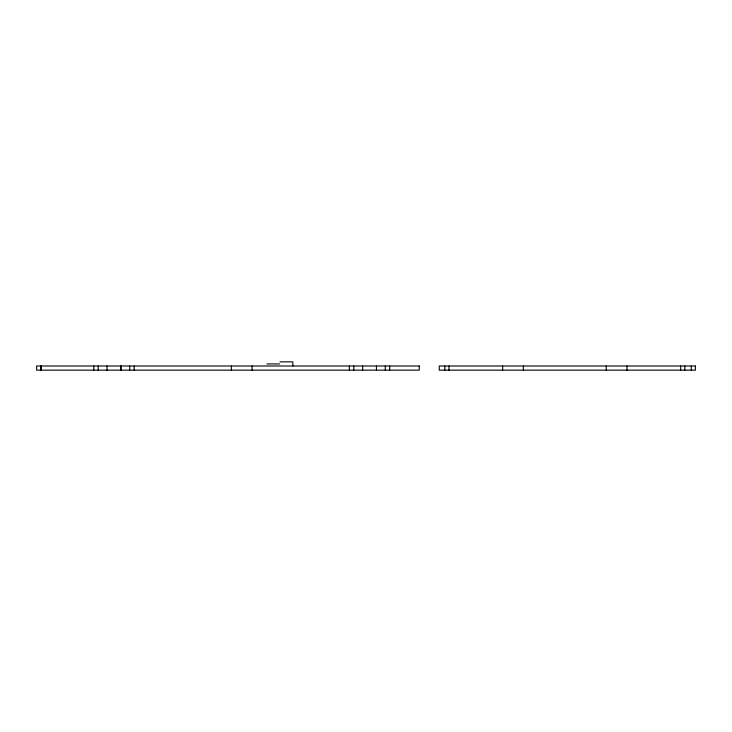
<?xml version="1.0" encoding="UTF-8"?>
<svg xmlns="http://www.w3.org/2000/svg" width="732" height="732" viewBox="0 0 732 732"><rect width="100%" height="100%" fill="white"/><g stroke="black" fill="none" stroke-linecap="round" stroke-linejoin="round"><path stroke-width="1.1" d="M280.036 361.855L292.846 361.855L292.846 366M266.96 363.932L279.67 363.932M691.255 366L691.255 370.145M684.823 366L684.823 370.145M680.678 366L680.678 370.145M626.995 366L626.995 370.145M606.27 366L606.27 370.145M523.38 366L523.38 370.145M502.655 366L502.655 370.145M448.972 366L448.972 370.145M444.827 366L444.827 370.145M389.708 366L389.708 370.145M385.288 366L385.288 370.145M376.449 366L376.449 370.145M362.633 366L362.633 370.145M353.794 366L353.794 370.145M349.374 366L349.374 370.145M252.11 366L252.11 370.145M231.394 366L231.394 370.145M134.13 366L134.13 370.145M129.71 366L129.71 370.145M107.055 366L107.055 370.145M98.216 366L98.216 370.145M93.797 366L93.797 370.145M41.248 366L41.248 370.145M40.745 366L40.745 370.145M120.871 366L120.871 370.145L120.871 366M419.271 366L36.6 366L36.6 370.145L419.271 370.145L419.271 366M695.4 366L439.237 366L439.237 370.145L695.4 370.145L695.4 366"/></g></svg>
